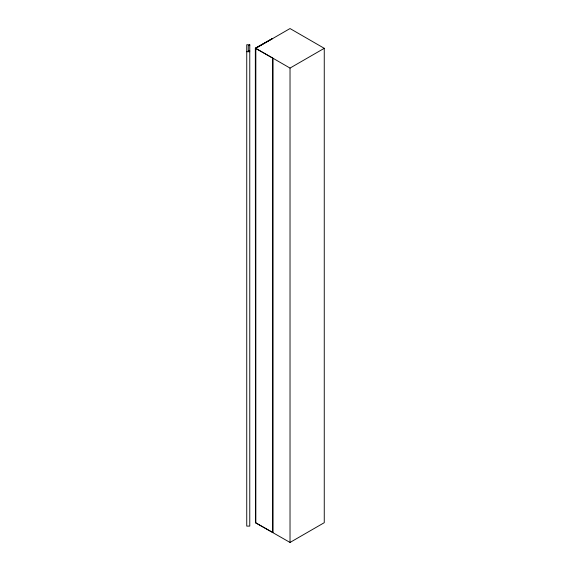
<?xml version="1.0" encoding="UTF-8"?>
<svg xmlns="http://www.w3.org/2000/svg" width="571" height="571" viewBox="0 0 571 571"><rect width="100%" height="100%" fill="white"/><g stroke="black" fill="none" stroke-linecap="round" stroke-linejoin="round"><path stroke-width="0.86" d="M255.337 48.249L272.624 38.464L255.337 48.249L255.508 522.722L255.508 48.349M255.615 48.414L290.025 28.55L324.257 48.314L324.257 522.686L290.025 542.45L255.615 522.786L255.615 48.414L272.902 58.199L272.902 532.565L255.615 522.786M255.787 522.686L255.787 48.314L290.025 68.077L324.257 48.314M249.77 45.609L248.257 45.609L248.257 50.962M248.257 50.855L249.77 50.855M246.743 51.725L249.77 51.725M290.025 68.077L290.025 542.45M272.731 58.299L272.731 532.664M249.77 44.738L246.743 44.738L246.743 526.098L249.77 526.098L249.77 44.738"/></g></svg>
